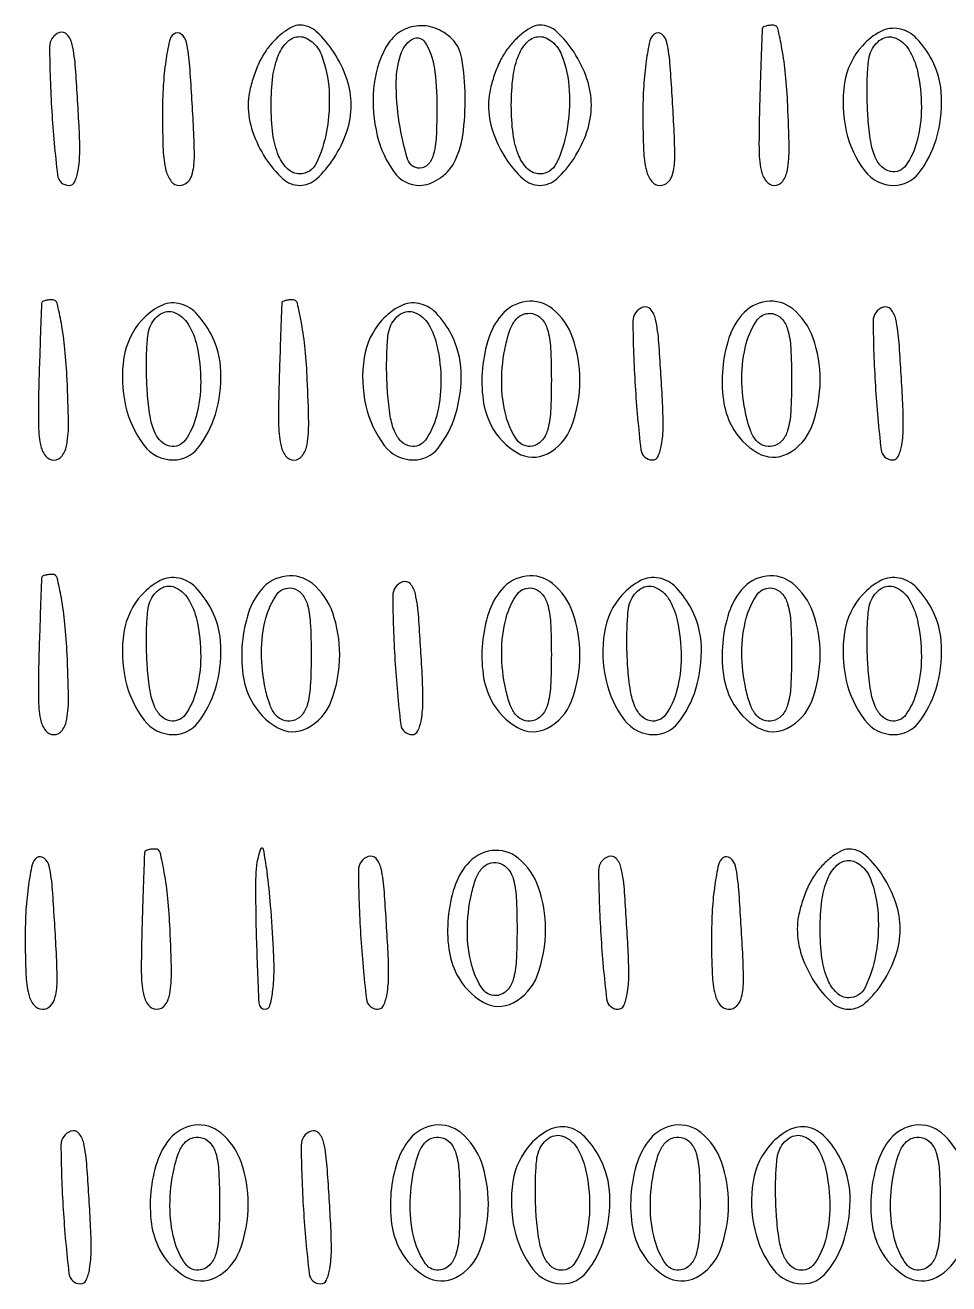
# Model space of a CAD drawing. Extents: x 3 to 461, y 1 to 447.
# Drawn here: x 86.5 to 167.3, y 1 to 111 of the extents above; entities that cross this region are included whole.
import ezdxf

# ---------------------------------------------------------------- set-up
doc = ezdxf.new("R2010")
doc.units = 0

msp = doc.modelspace()

# ---------------------------------------------------------------- linework, layer by layer
for points in [[(89.5, 110.346807, 0.322756), (88.629225, 109.118613, 0.013709), (88.826833, 103.488755, 0.013518), (89.329002, 97.895218, 0.380316), (90.335327, 96.999378, 0.293132), (90.829433, 97.315913, 0.066457), (91.135998, 98.313894, 0.040687), (91.271923, 99.928477, 0.014401), (91.211239, 102.249378, 0.003469), (90.902462, 107.233127, 0.034877), (90.614867, 109.295715, 0.129863), (90.175309, 110.168494, 0.302673)], [(99.5, 110.224355, 0.184699), (99.107947, 109.624161, 0.017745), (98.79375, 107.876306, 0.020716), (98.572865, 105.69568, 0.014882), (98.5, 103.248177, 0.009975), (98.56348, 100.066693, 0.048945), (98.809934, 98.288372, 0.111046), (99.273479, 97.344973, 0.227219), (100, 96.997555, 0.202174), (100.708203, 97.296787, 0.137198), (101.133048, 98.07564, 0.058818), (101.296213, 99.56433, 0.011652), (101.211239, 102.249378, 0.003302), (100.892537, 107.421329, 0.035821), (100.601458, 109.49047, 0.175802), (100.149353, 110.212521, 0.334226)], [(107.556704, 108.777494, 0.044665), (106.960362, 107.740155, 0.029378), (106.457282, 106.457321, 0.029541), (106.112573, 105.139961, 0.049256), (106, 104, 0.08296), (106.384051, 101.701247, 0.060137), (107.517914, 99.361199, 0.064438), (109.022747, 97.574726, 0.187674), (110.5, 97, 0.187674), (111.977253, 97.574726, 0.064438), (113.482086, 99.361199, 0.060137), (114.615949, 101.701247, 0.08296), (115, 104, 0.08296), (114.615949, 106.298753, 0.060137), (113.482086, 108.638801, 0.064438), (111.977253, 110.425274, 0.187674), (110.5, 111, 0.118749), (109.858798, 110.845537, 0.043522), (109.063438, 110.347139, 0.040112), (108.254788, 109.627905, 0.038184)], [(118.035184, 109.065741, 0.102467), (116.961603, 105.430656, 0.081153), (117.285668, 101.336995, 0.096792), (118.767299, 98.139596, 0.240451), (121, 97, 0.087112), (121.814841, 97.14305, 0.057687), (122.666888, 97.568188, 0.056109), (123.425485, 98.194495, 0.069395), (123.964816, 98.934259, 0.089), (124.755213, 101.369292, 0.037893), (124.963495, 104.803088, 0.036114), (124.675941, 108.08613, 0.157748), (123.8, 109.8, 0.10819), (122.338635, 110.736392, 0.120833), (120.679399, 110.926055, 0.123406), (119.146845, 110.32765, 0.115908)], [(128.556704, 108.777494, 0.044665), (127.960362, 107.740155, 0.029378), (127.457282, 106.457321, 0.029541), (127.112573, 105.139961, 0.049256), (127, 104, 0.08296), (127.384051, 101.701247, 0.060137), (128.517914, 99.361199, 0.064438), (130.022747, 97.574726, 0.187674), (131.5, 97, 0.187674), (132.977253, 97.574726, 0.064438), (134.482086, 99.361199, 0.060137), (135.615949, 101.701247, 0.08296), (136, 104, 0.08296), (135.615949, 106.298753, 0.060137), (134.482086, 108.638801, 0.064438), (132.977253, 110.425274, 0.187674), (131.5, 111, 0.118749), (130.858798, 110.845537, 0.043522), (130.063438, 110.347139, 0.040112), (129.254788, 109.627905, 0.038184)], [(141.5, 110.224355, 0.184699), (141.107947, 109.624161, 0.017745), (140.79375, 107.876306, 0.020716), (140.572865, 105.69568, 0.014882), (140.5, 103.248177, 0.009975), (140.56348, 100.066693, 0.048945), (140.809934, 98.288372, 0.111046), (141.273479, 97.344973, 0.227219), (142, 96.997555, 0.202174), (142.708203, 97.296787, 0.137198), (143.133048, 98.07564, 0.058818), (143.296213, 99.56433, 0.011652), (143.211239, 102.249378, 0.003302), (142.892537, 107.421329, 0.035821), (142.601458, 109.49047, 0.175802), (142.149353, 110.212521, 0.334226)], [(150.948969, 110.75, 0.041225), (150.925395, 110.552751, 0.000213), (150.854482, 108.590464, 0.000953), (150.778922, 106.355126, 0.000604), (150.698969, 103.749453, 0.008385), (150.654197, 100.223465, 0.046603), (150.837795, 98.340736, 0.113805), (151.271336, 97.361997, 0.235737), (152, 96.9972, 0.240193), (152.728644, 97.367617, 0.11645), (153.143782, 98.357314, 0.045576), (153.287215, 100.286166, 0.007631), (153.167941, 103.997747, 0.012277), (152.97449, 106.682188, 0.020043), (152.663779, 108.943088, 0.014965), (152.294937, 110.703073, 0.34652), (151.917941, 111, 0.025607), (151.562603, 110.98179, 0.037541), (151.254655, 110.926563, 0.042043), (151.026543, 110.846759, 0.241769)], [(159.688493, 109.208283, 0.146573), (158.136518, 105.949737, 0.094226), (158.281883, 101.735413, 0.106996), (159.895251, 98.268519, 0.234686), (162.448984, 97, 0.229487), (164.59742, 98.040897, 0.094441), (166.130897, 100.98537, 0.08186), (166.613628, 104.722252, 0.112064), (165.750737, 107.991142, 0.070025), (164.423297, 109.846215, 0.154137), (162.912836, 110.679258, 0.170459), (161.30555, 110.453521, 0.089746)], [(112.393011, 108.418213, -0.077848), (113.067957, 105.267426, -0.058914), (112.848321, 101.732228, -0.066921), (111.930747, 98.900765, -0.288574), (110.5, 98, -0.193661), (109.457969, 98.419329, -0.103071), (108.660311, 99.584745, -0.067458), (108.15885, 101.469182, -0.031352), (108, 104, -0.031352), (108.15885, 106.530818, -0.067458), (108.660311, 108.415255, -0.103071), (109.457969, 109.580671, -0.193661), (110.5, 110, -0.108103), (111.036953, 109.882535, -0.066431), (111.586556, 109.53535, -0.061865), (112.064978, 109.022986, -0.065386)], [(122.5, 103.916667, -0.012409), (122.432981, 101.216686, -0.055186), (122.180769, 99.652778, -0.119089), (121.714204, 98.813188, -0.209622), (121, 98.5, -0.330718), (119.93144, 99.293583, -0.035307), (119.205859, 102.498684, -0.039267), (118.943035, 106.065474, -0.090614), (119.437438, 108.697562, -0.183417), (120.423445, 109.801104, -0.387822), (121.444309, 109.528284, -0.10731), (122.255965, 107.344995, -0.035546)], [(133.393011, 108.418213, -0.077848), (134.067957, 105.267426, -0.058914), (133.848321, 101.732228, -0.066921), (132.930747, 98.900765, -0.288574), (131.5, 98, -0.193661), (130.457969, 98.419329, -0.103071), (129.660311, 99.584745, -0.067458), (129.15885, 101.469182, -0.031352), (129, 104, -0.031352), (129.15885, 106.530818, -0.067458), (129.660311, 108.415255, -0.103071), (130.457969, 109.580671, -0.193661), (131.5, 110, -0.108103), (132.036953, 109.882535, -0.066431), (132.586556, 109.53535, -0.061865), (133.064978, 109.022986, -0.065386)], [(164.5, 107, -0.054125), (164.846857, 103.802643, -0.06511), (164.454802, 100.806647, -0.088961), (163.488179, 98.740628, -0.293799), (162.158318, 98.202959, -0.150415), (161.3844, 98.611687, -0.097019), (160.813491, 99.459076, -0.060694), (160.421332, 100.832132, -0.021306), (160.186912, 102.873031, -0.013057), (160.106103, 104.642233, -0.014399), (160.121982, 106.356317, -0.013886), (160.218065, 107.813788, -0.068308), (160.405527, 108.614404, -0.156254), (161.323686, 109.758186, -0.244706), (162.551104, 109.886804, -0.164407), (163.752888, 108.871529, -0.081989)], [(87.948969, 86.75, 0.041225), (87.925395, 86.552751, 0.000213), (87.854482, 84.590464, 0.000953), (87.778922, 82.355126, 0.000604), (87.698969, 79.749453, 0.008385), (87.654197, 76.223465, 0.046603), (87.837795, 74.340736, 0.113805), (88.271336, 73.361997, 0.235737), (89, 72.9972, 0.240193), (89.728644, 73.367617, 0.11645), (90.143782, 74.357314, 0.045576), (90.287215, 76.286166, 0.007631), (90.167941, 79.997747, 0.012277), (89.97449, 82.682188, 0.020043), (89.663779, 84.943088, 0.014965), (89.294937, 86.703073, 0.34652), (88.917941, 87, 0.025607), (88.562603, 86.98179, 0.037541), (88.254655, 86.926563, 0.042043), (88.026543, 86.846759, 0.241769)], [(108.948969, 86.75, 0.041225), (108.925395, 86.552751, 0.000213), (108.854482, 84.590464, 0.000953), (108.778922, 82.355126, 0.000604), (108.698969, 79.749453, 0.008385), (108.654197, 76.223465, 0.046603), (108.837795, 74.340736, 0.113805), (109.271336, 73.361997, 0.235737), (110, 72.9972, 0.240193), (110.728644, 73.367617, 0.11645), (111.143782, 74.357314, 0.045576), (111.287215, 76.286166, 0.007631), (111.167941, 79.997747, 0.012277), (110.97449, 82.682188, 0.020043), (110.663779, 84.943088, 0.014965), (110.294937, 86.703073, 0.34652), (109.917941, 87, 0.025607), (109.562603, 86.98179, 0.037541), (109.254655, 86.926563, 0.042043), (109.026543, 86.846759, 0.241769)], [(96.688493, 85.208283, 0.146573), (95.136518, 81.949737, 0.094226), (95.281883, 77.735413, 0.106996), (96.895251, 74.268519, 0.234686), (99.448984, 73, 0.229487), (101.59742, 74.040897, 0.094441), (103.130897, 76.98537, 0.08186), (103.613628, 80.722252, 0.112064), (102.750737, 83.991142, 0.070025), (101.423297, 85.846215, 0.154137), (99.912836, 86.679258, 0.170459), (98.30555, 86.453521, 0.089746)], [(101.5, 83, -0.054125), (101.846857, 79.802643, -0.06511), (101.454802, 76.806647, -0.088961), (100.488179, 74.740628, -0.293799), (99.158318, 74.202959, -0.150415), (98.3844, 74.611687, -0.097019), (97.813491, 75.459076, -0.060694), (97.421332, 76.832132, -0.021306), (97.186912, 78.873031, -0.013057), (97.106103, 80.642233, -0.014399), (97.121982, 82.356317, -0.013886), (97.218065, 83.813788, -0.068308), (97.405527, 84.614404, -0.156254), (98.323686, 85.758186, -0.244706), (99.551104, 85.886804, -0.164407), (100.752888, 84.871529, -0.081989)], [(117.688493, 85.208283, 0.146573), (116.136518, 81.949737, 0.094226), (116.281883, 77.735413, 0.106996), (117.895251, 74.268519, 0.234686), (120.448984, 73, 0.229487), (122.59742, 74.040897, 0.094441), (124.130897, 76.98537, 0.08186), (124.613628, 80.722252, 0.112064), (123.750737, 83.991142, 0.070025), (122.423297, 85.846215, 0.154137), (120.912836, 86.679258, 0.170459), (119.30555, 86.453521, 0.089746)], [(122.5, 83, -0.054125), (122.846857, 79.802643, -0.06511), (122.454802, 76.806647, -0.088961), (121.488179, 74.740628, -0.293799), (120.158318, 74.202959, -0.150415), (119.3844, 74.611687, -0.097019), (118.813491, 75.459076, -0.060694), (118.421332, 76.832132, -0.021306), (118.186912, 78.873031, -0.013057), (118.106103, 80.642233, -0.014399), (118.121982, 82.356317, -0.013886), (118.218065, 83.813788, -0.068308), (118.405527, 84.614404, -0.156254), (119.323686, 85.758186, -0.244706), (120.551104, 85.886804, -0.164407), (121.752888, 84.871529, -0.081989)], [(128.128383, 85.654692, 0.094502), (127.029005, 83.662605, 0.056296), (126.480181, 81.001153, 0.055896), (126.537255, 78.255785, 0.087426), (127.249263, 76.008858, 0.141095), (129.527863, 73.619235, 0.256504), (132.150066, 73.549324, 0.186428), (134.262851, 75.926188, 0.089745), (135, 80, 0.083882), (134.383884, 83.646661, 0.137736), (132.606715, 86.197571, 0.207897), (130.303572, 86.856354, 0.188878)], [(132.5, 80, -0.012749), (132.428621, 77.201057, -0.057027), (132.159655, 75.585016, -0.114121), (131.64899, 74.663679, -0.163219), (130.841682, 74.208027, -0.294654), (129.507853, 74.745168, -0.089595), (128.543156, 76.814921, -0.065138), (128.157413, 79.827485, -0.053417), (128.512227, 83.055668, -0.033266), (128.910571, 84.426945, -0.089246), (129.420073, 85.30206, -0.134895), (130.06031, 85.737601, -0.130598), (130.841682, 85.791973, -0.163219), (131.64899, 85.336321, -0.114121), (132.159655, 84.414984, -0.057027), (132.428621, 82.798943, -0.012749)], [(140.5, 86.346807, 0.322756), (139.629225, 85.118613, 0.013709), (139.826833, 79.488755, 0.013518), (140.329002, 73.895218, 0.380316), (141.335327, 72.999378, 0.293132), (141.829433, 73.315913, 0.066457), (142.135998, 74.313894, 0.040687), (142.271923, 75.928477, 0.014401), (142.211239, 78.249378, 0.003469), (141.902462, 83.233127, 0.034877), (141.614867, 85.295715, 0.129863), (141.175309, 86.168494, 0.302673)], [(149.128383, 85.654692, 0.094502), (148.029005, 83.662605, 0.056296), (147.480181, 81.001153, 0.055896), (147.537255, 78.255785, 0.087426), (148.249263, 76.008858, 0.141095), (150.527863, 73.619235, 0.256504), (153.150066, 73.549324, 0.186428), (155.262851, 75.926188, 0.089745), (156, 80, 0.083882), (155.383884, 83.646661, 0.137736), (153.606715, 86.197571, 0.207897), (151.303572, 86.856354, 0.188878)], [(153.5, 80, -0.012749), (153.428621, 77.201057, -0.057027), (153.159655, 75.585016, -0.114121), (152.64899, 74.663679, -0.163219), (151.841682, 74.208027, -0.130598), (151.06031, 74.262399, -0.134895), (150.420073, 74.69794, -0.089246), (149.910571, 75.573055, -0.033266), (149.512227, 76.944332, -0.053417), (149.157413, 80.172515, -0.065138), (149.543156, 83.185079, -0.089595), (150.507853, 85.254832, -0.294654), (151.841682, 85.791973, -0.163219), (152.64899, 85.336321, -0.114121), (153.159655, 84.414984, -0.057027), (153.428621, 82.798943, -0.012749)], [(161.5, 86.346807, 0.322756), (160.629225, 85.118613, 0.013709), (160.826833, 79.488755, 0.013518), (161.329002, 73.895218, 0.380316), (162.335327, 72.999378, 0.293132), (162.829433, 73.315913, 0.066457), (163.135998, 74.313894, 0.040687), (163.271923, 75.928477, 0.014401), (163.211239, 78.249378, 0.003469), (162.902462, 83.233127, 0.034877), (162.614867, 85.295715, 0.129863), (162.175309, 86.168494, 0.302673)], [(87.948969, 62.75, 0.041225), (87.925395, 62.552751, 0.000213), (87.854482, 60.590464, 0.000953), (87.778922, 58.355126, 0.000604), (87.698969, 55.749453, 0.008385), (87.654197, 52.223465, 0.046603), (87.837795, 50.340736, 0.113805), (88.271336, 49.361997, 0.235737), (89, 48.9972, 0.240193), (89.728644, 49.367617, 0.11645), (90.143782, 50.357314, 0.045576), (90.287215, 52.286166, 0.007631), (90.167941, 55.997747, 0.012277), (89.97449, 58.682188, 0.020043), (89.663779, 60.943088, 0.014965), (89.294937, 62.703073, 0.34652), (88.917941, 63, 0.025607), (88.562603, 62.98179, 0.037541), (88.254655, 62.926563, 0.042043), (88.026543, 62.846759, 0.241769)], [(96.688493, 61.208283, 0.146573), (95.136518, 57.949737, 0.094226), (95.281883, 53.735413, 0.106996), (96.895251, 50.268519, 0.234686), (99.448984, 49, 0.229487), (101.59742, 50.040897, 0.094441), (103.130897, 52.98537, 0.08186), (103.613628, 56.722252, 0.112064), (102.750737, 59.991142, 0.070025), (101.423297, 61.846215, 0.154137), (99.912836, 62.679258, 0.170459), (98.30555, 62.453521, 0.089746)], [(107.128383, 61.654692, 0.094502), (106.029005, 59.662605, 0.056296), (105.480181, 57.001153, 0.055896), (105.537255, 54.255785, 0.087426), (106.249263, 52.008858, 0.141095), (108.527863, 49.619235, 0.256504), (111.150066, 49.549324, 0.186428), (113.262851, 51.926188, 0.089745), (114, 56, 0.083882), (113.383884, 59.646661, 0.137736), (111.606715, 62.197571, 0.207897), (109.303572, 62.856354, 0.188878)], [(128.128383, 61.654692, 0.094502), (127.029005, 59.662605, 0.056296), (126.480181, 57.001153, 0.055896), (126.537255, 54.255785, 0.087426), (127.249263, 52.008858, 0.141095), (129.527863, 49.619235, 0.256504), (132.150066, 49.549324, 0.186428), (134.262851, 51.926188, 0.089745), (135, 56, 0.083882), (134.383884, 59.646661, 0.137736), (132.606715, 62.197571, 0.207897), (130.303572, 62.856354, 0.188878)], [(138.688493, 61.208283, 0.146573), (137.136518, 57.949737, 0.094226), (137.281883, 53.735413, 0.106996), (138.895251, 50.268519, 0.234686), (141.448984, 49, 0.229487), (143.59742, 50.040897, 0.094441), (145.130897, 52.98537, 0.08186), (145.613628, 56.722252, 0.112064), (144.750737, 59.991142, 0.070025), (143.423297, 61.846215, 0.154137), (141.912836, 62.679258, 0.170459), (140.30555, 62.453521, 0.089746)], [(149.128383, 61.654692, 0.094502), (148.029005, 59.662605, 0.056296), (147.480181, 57.001153, 0.055896), (147.537255, 54.255785, 0.087426), (148.249263, 52.008858, 0.141095), (150.527863, 49.619235, 0.256504), (153.150066, 49.549324, 0.186428), (155.262851, 51.926188, 0.089745), (156, 56, 0.083882), (155.383884, 59.646661, 0.137736), (153.606715, 62.197571, 0.207897), (151.303572, 62.856354, 0.188878)], [(159.688493, 61.208283, 0.146573), (158.136518, 57.949737, 0.094226), (158.281883, 53.735413, 0.106996), (159.895251, 50.268519, 0.234686), (162.448984, 49, 0.229487), (164.59742, 50.040897, 0.094441), (166.130897, 52.98537, 0.08186), (166.613628, 56.722252, 0.112064), (165.750737, 59.991142, 0.070025), (164.423297, 61.846215, 0.154137), (162.912836, 62.679258, 0.170459), (161.30555, 62.453521, 0.089746)], [(101.5, 59, -0.054125), (101.846857, 55.802643, -0.06511), (101.454802, 52.806647, -0.088961), (100.488179, 50.740628, -0.293799), (99.158318, 50.202959, -0.150415), (98.3844, 50.611687, -0.097019), (97.813491, 51.459076, -0.060694), (97.421332, 52.832132, -0.021306), (97.186912, 54.873031, -0.013057), (97.106103, 56.642233, -0.014399), (97.121982, 58.356317, -0.013886), (97.218065, 59.813788, -0.068308), (97.405527, 60.614404, -0.156254), (98.323686, 61.758186, -0.244706), (99.551104, 61.886804, -0.164407), (100.752888, 60.871529, -0.081989)], [(111.5, 56, -0.012749), (111.428621, 53.201057, -0.057027), (111.159655, 51.585016, -0.114121), (110.64899, 50.663679, -0.163219), (109.841682, 50.208027, -0.130598), (109.06031, 50.262399, -0.134895), (108.420073, 50.69794, -0.089246), (107.910571, 51.573055, -0.033266), (107.512227, 52.944332, -0.053417), (107.157413, 56.172515, -0.065138), (107.543156, 59.185079, -0.089595), (108.507853, 61.254832, -0.294654), (109.841682, 61.791973, -0.163219), (110.64899, 61.336321, -0.114121), (111.159655, 60.414984, -0.057027), (111.428621, 58.798943, -0.012749)], [(119.5, 62.346807, 0.322756), (118.629225, 61.118613, 0.013709), (118.826833, 55.488755, 0.013518), (119.329002, 49.895218, 0.380316), (120.335327, 48.999378, 0.293132), (120.829433, 49.315913, 0.066457), (121.135998, 50.313894, 0.040687), (121.271923, 51.928477, 0.014401), (121.211239, 54.249378, 0.003469), (120.902462, 59.233127, 0.034877), (120.614867, 61.295715, 0.129863), (120.175309, 62.168494, 0.302673)], [(132.5, 56, -0.012749), (132.428621, 53.201057, -0.057027), (132.159655, 51.585016, -0.114121), (131.64899, 50.663679, -0.163219), (130.841682, 50.208027, -0.130598), (130.06031, 50.262399, -0.134895), (129.420073, 50.69794, -0.089246), (128.910571, 51.573055, -0.033266), (128.512227, 52.944332, -0.053417), (128.157413, 56.172515, -0.065138), (128.543156, 59.185079, -0.089595), (129.507853, 61.254832, -0.294654), (130.841682, 61.791973, -0.163219), (131.64899, 61.336321, -0.114121), (132.159655, 60.414984, -0.057027), (132.428621, 58.798943, -0.012749)], [(143.5, 59, -0.054125), (143.846857, 55.802643, -0.06511), (143.454802, 52.806647, -0.088961), (142.488179, 50.740628, -0.293799), (141.158318, 50.202959, -0.150415), (140.3844, 50.611687, -0.097019), (139.813491, 51.459076, -0.060694), (139.421332, 52.832132, -0.021306), (139.186912, 54.873031, -0.013057), (139.106103, 56.642233, -0.014399), (139.121982, 58.356317, -0.013886), (139.218065, 59.813788, -0.068308), (139.405527, 60.614404, -0.156254), (140.323686, 61.758186, -0.244706), (141.551104, 61.886804, -0.164407), (142.752888, 60.871529, -0.081989)], [(153.5, 56, -0.012749), (153.428621, 53.201057, -0.057027), (153.159655, 51.585016, -0.114121), (152.64899, 50.663679, -0.163219), (151.841682, 50.208027, -0.130598), (151.06031, 50.262399, -0.134895), (150.420073, 50.69794, -0.089246), (149.910571, 51.573055, -0.033266), (149.512227, 52.944332, -0.053417), (149.157413, 56.172515, -0.065138), (149.543156, 59.185079, -0.089595), (150.507853, 61.254832, -0.294654), (151.841682, 61.791973, -0.163219), (152.64899, 61.336321, -0.114121), (153.159655, 60.414984, -0.057027), (153.428621, 58.798943, -0.012749)], [(164.5, 59, -0.054125), (164.846857, 55.802643, -0.06511), (164.454802, 52.806647, -0.088961), (163.488179, 50.740628, -0.293799), (162.158318, 50.202959, -0.150415), (161.3844, 50.611687, -0.097019), (160.813491, 51.459076, -0.060694), (160.421332, 52.832132, -0.021306), (160.186912, 54.873031, -0.013057), (160.106103, 56.642233, -0.014399), (160.121982, 58.356317, -0.013886), (160.218065, 59.813788, -0.068308), (160.405527, 60.614404, -0.156254), (161.323686, 61.758186, -0.244706), (162.551104, 61.886804, -0.164407), (163.752888, 60.871529, -0.081989)], [(96.948969, 38.75, 0.041225), (96.925395, 38.552751, 0.000213), (96.854482, 36.590464, 0.000953), (96.778922, 34.355126, 0.000604), (96.698969, 31.749453, 0.008385), (96.654197, 28.223465, 0.046603), (96.837795, 26.340736, 0.113805), (97.271336, 25.361997, 0.235737), (98, 24.9972, 0.240193), (98.728644, 25.367617, 0.11645), (99.143782, 26.357314, 0.045576), (99.287215, 28.286166, 0.007631), (99.167941, 31.997747, 0.012277), (98.97449, 34.682188, 0.020043), (98.663779, 36.943088, 0.014965), (98.294937, 38.703073, 0.34652), (97.917941, 39, 0.025607), (97.562603, 38.98179, 0.037541), (97.254655, 38.926563, 0.042043), (97.026543, 38.846759, 0.241769)], [(107.085151, 39, 0.087437), (106.651789, 36.669279, 0.009757), (106.706602, 31.246725, 0.004642), (106.928602, 25.543378, 0.400147), (107.5, 24.998831, 0.336411), (107.886905, 25.292325, 0.034554), (108.13417, 26.489231, 0.030884), (108.256808, 28.168701, 0.016523), (108.211239, 30.249378, 0.005952), (107.955966, 34.062615, 0.012309), (107.647873, 37.032599, 0.015502), (107.335815, 38.978859, 0.757581)], [(125.128383, 37.654692, 0.094502), (124.029005, 35.662605, 0.056296), (123.480181, 33.001153, 0.055896), (123.537255, 30.255785, 0.087426), (124.249263, 28.008858, 0.141095), (126.527863, 25.619235, 0.256504), (129.150066, 25.549324, 0.186428), (131.262851, 27.926188, 0.089745), (132, 32, 0.083882), (131.383884, 35.646661, 0.137736), (129.606715, 38.197571, 0.207897), (127.303572, 38.856354, 0.188878)], [(155.556704, 36.777494, 0.044665), (154.960362, 35.740155, 0.029378), (154.457282, 34.457321, 0.029541), (154.112573, 33.139961, 0.049256), (154, 32, 0.08296), (154.384051, 29.701247, 0.060137), (155.517914, 27.361199, 0.064438), (157.022747, 25.574726, 0.187674), (158.5, 25, 0.187674), (159.977253, 25.574726, 0.064438), (161.482086, 27.361199, 0.060137), (162.615949, 29.701247, 0.08296), (163, 32, 0.08296), (162.615949, 34.298753, 0.060137), (161.482086, 36.638801, 0.064438), (159.977253, 38.425274, 0.187674), (158.5, 39, 0.118749), (157.858798, 38.845537, 0.043522), (157.063438, 38.347139, 0.040112), (156.254788, 37.627905, 0.038184)], [(87.5, 38.224355, 0.184699), (87.107947, 37.624161, 0.017745), (86.79375, 35.876306, 0.020716), (86.572865, 33.69568, 0.014882), (86.5, 31.248177, 0.009975), (86.56348, 28.066693, 0.048945), (86.809934, 26.288372, 0.111046), (87.273479, 25.344973, 0.227219), (88, 24.997555, 0.202174), (88.708203, 25.296787, 0.137198), (89.133048, 26.07564, 0.058818), (89.296213, 27.56433, 0.011652), (89.211239, 30.249378, 0.003302), (88.892537, 35.421329, 0.035821), (88.601458, 37.49047, 0.175802), (88.149353, 38.212521, 0.334226)], [(116.5, 38.346807, 0.322756), (115.629225, 37.118613, 0.013709), (115.826833, 31.488755, 0.013518), (116.329002, 25.895218, 0.380316), (117.335327, 24.999378, 0.293132), (117.829433, 25.315913, 0.066457), (118.135998, 26.313894, 0.040687), (118.271923, 27.928477, 0.014401), (118.211239, 30.249378, 0.003469), (117.902462, 35.233127, 0.034877), (117.614867, 37.295715, 0.129863), (117.175309, 38.168494, 0.302673)], [(129.5, 32, -0.012749), (129.428621, 29.201057, -0.057027), (129.159655, 27.585016, -0.114121), (128.64899, 26.663679, -0.163219), (127.841682, 26.208027, -0.294654), (126.507853, 26.745168, -0.089595), (125.543156, 28.814921, -0.065138), (125.157413, 31.827485, -0.053417), (125.512227, 35.055668, -0.033266), (125.910571, 36.426945, -0.089246), (126.420073, 37.30206, -0.134895), (127.06031, 37.737601, -0.130598), (127.841682, 37.791973, -0.163219), (128.64899, 37.336321, -0.114121), (129.159655, 36.414984, -0.057027), (129.428621, 34.798943, -0.012749)], [(137.5, 38.346807, 0.322756), (136.629225, 37.118613, 0.013709), (136.826833, 31.488755, 0.013518), (137.329002, 25.895218, 0.380316), (138.335327, 24.999378, 0.293132), (138.829433, 25.315913, 0.066457), (139.135998, 26.313894, 0.040687), (139.271923, 27.928477, 0.014401), (139.211239, 30.249378, 0.003469), (138.902462, 35.233127, 0.034877), (138.614867, 37.295715, 0.129863), (138.175309, 38.168494, 0.302673)], [(147.5, 38.224355, 0.184699), (147.107947, 37.624161, 0.017745), (146.79375, 35.876306, 0.020716), (146.572865, 33.69568, 0.014882), (146.5, 31.248177, 0.009975), (146.56348, 28.066693, 0.048945), (146.809934, 26.288372, 0.111046), (147.273479, 25.344973, 0.227219), (148, 24.997555, 0.202174), (148.708203, 25.296787, 0.137198), (149.133048, 26.07564, 0.058818), (149.296213, 27.56433, 0.011652), (149.211239, 30.249378, 0.003302), (148.892537, 35.421329, 0.035821), (148.601458, 37.49047, 0.175802), (148.149353, 38.212521, 0.334226)], [(160.393011, 36.418213, -0.077848), (161.067957, 33.267426, -0.058914), (160.848321, 29.732228, -0.066921), (159.930747, 26.900765, -0.288574), (158.5, 26, -0.193661), (157.457969, 26.419329, -0.103071), (156.660311, 27.584745, -0.067458), (156.15885, 29.469182, -0.031352), (156, 32, -0.031352), (156.15885, 34.530818, -0.067458), (156.660311, 36.415255, -0.103071), (157.457969, 37.580671, -0.193661), (158.5, 38, -0.108103), (159.036953, 37.882535, -0.066431), (159.586556, 37.53535, -0.061865), (160.064978, 37.022986, -0.065386)], [(90.5, 14.346807, 0.322756), (89.629225, 13.118613, 0.013709), (89.826833, 7.488755, 0.013518), (90.329002, 1.895218, 0.380316), (91.335327, 0.999378, 0.293132), (91.829433, 1.315913, 0.066457), (92.135998, 2.313894, 0.040687), (92.271923, 3.928477, 0.014401), (92.211239, 6.249378, 0.003469), (91.902462, 11.233127, 0.034877), (91.614867, 13.295715, 0.129863), (91.175309, 14.168494, 0.302673)], [(99.128383, 13.654692, 0.094502), (98.029005, 11.662605, 0.056296), (97.480181, 9.001153, 0.055896), (97.537255, 6.255785, 0.087426), (98.249263, 4.008858, 0.141095), (100.527863, 1.619235, 0.256504), (103.150066, 1.549324, 0.186428), (105.262851, 3.926188, 0.089745), (106, 8, 0.083882), (105.383884, 11.646661, 0.137736), (103.606715, 14.197571, 0.207897), (101.303572, 14.856354, 0.188878)], [(111.5, 14.346807, 0.322756), (110.629225, 13.118613, 0.013709), (110.826833, 7.488755, 0.013518), (111.329002, 1.895218, 0.380316), (112.335327, 0.999378, 0.293132), (112.829433, 1.315913, 0.066457), (113.135998, 2.313894, 0.040687), (113.271923, 3.928477, 0.014401), (113.211239, 6.249378, 0.003469), (112.902462, 11.233127, 0.034877), (112.614867, 13.295715, 0.129863), (112.175309, 14.168494, 0.302673)], [(120.128383, 13.654692, 0.094502), (119.029005, 11.662605, 0.056296), (118.480181, 9.001153, 0.055896), (118.537255, 6.255785, 0.087426), (119.249263, 4.008858, 0.141095), (121.527863, 1.619235, 0.256504), (124.150066, 1.549324, 0.186428), (126.262851, 3.926188, 0.089745), (127, 8, 0.083882), (126.383884, 11.646661, 0.137736), (124.606715, 14.197571, 0.207897), (122.303572, 14.856354, 0.188878)], [(130.688493, 13.208283, 0.146573), (129.136518, 9.949737, 0.094226), (129.281883, 5.735413, 0.106996), (130.895251, 2.268519, 0.234686), (133.448984, 1, 0.229487), (135.59742, 2.040897, 0.094441), (137.130897, 4.98537, 0.08186), (137.613628, 8.722252, 0.112064), (136.750737, 11.991142, 0.070025), (135.423297, 13.846215, 0.154137), (133.912836, 14.679258, 0.170459), (132.30555, 14.453521, 0.089746)], [(141.128383, 13.654692, 0.094502), (140.029005, 11.662605, 0.056296), (139.480181, 9.001153, 0.055896), (139.537255, 6.255785, 0.087426), (140.249263, 4.008858, 0.141095), (142.527863, 1.619235, 0.256504), (145.150066, 1.549324, 0.186428), (147.262851, 3.926188, 0.089745), (148, 8, 0.083882), (147.383884, 11.646661, 0.137736), (145.606715, 14.197571, 0.207897), (143.303572, 14.856354, 0.188878)], [(151.688493, 13.208283, 0.146573), (150.136518, 9.949737, 0.094226), (150.281883, 5.735413, 0.106996), (151.895251, 2.268519, 0.234686), (154.448984, 1, 0.229487), (156.59742, 2.040897, 0.094441), (158.130897, 4.98537, 0.08186), (158.613628, 8.722252, 0.112064), (157.750737, 11.991142, 0.070025), (156.423297, 13.846215, 0.154137), (154.912836, 14.679258, 0.170459), (153.30555, 14.453521, 0.089746)], [(162.128383, 13.654692, 0.094502), (161.029005, 11.662605, 0.056296), (160.480181, 9.001153, 0.055896), (160.537255, 6.255785, 0.087426), (161.249263, 4.008858, 0.141095), (163.527863, 1.619235, 0.256504), (166.150066, 1.549324, 0.186428), (168.262851, 3.926188, 0.089745), (169, 8, 0.083882), (168.383884, 11.646661, 0.137736), (166.606715, 14.197571, 0.207897), (164.303572, 14.856354, 0.188878)], [(103.5, 8, -0.012749), (103.428621, 5.201057, -0.057027), (103.159655, 3.585016, -0.114121), (102.64899, 2.663679, -0.163219), (101.841682, 2.208027, -0.294654), (100.507853, 2.745168, -0.089595), (99.543156, 4.814921, -0.065138), (99.157413, 7.827485, -0.053417), (99.512227, 11.055668, -0.033266), (99.910571, 12.426945, -0.089246), (100.420073, 13.30206, -0.134895), (101.06031, 13.737601, -0.130598), (101.841682, 13.791973, -0.163219), (102.64899, 13.336321, -0.114121), (103.159655, 12.414984, -0.057027), (103.428621, 10.798943, -0.012749)], [(124.5, 8, -0.012749), (124.428621, 5.201057, -0.057027), (124.159655, 3.585016, -0.114121), (123.64899, 2.663679, -0.163219), (122.841682, 2.208027, -0.294654), (121.507853, 2.745168, -0.089595), (120.543156, 4.814921, -0.065138), (120.157413, 7.827485, -0.053417), (120.512227, 11.055668, -0.033266), (120.910571, 12.426945, -0.089246), (121.420073, 13.30206, -0.134895), (122.06031, 13.737601, -0.130598), (122.841682, 13.791973, -0.163219), (123.64899, 13.336321, -0.114121), (124.159655, 12.414984, -0.057027), (124.428621, 10.798943, -0.012749)], [(135.5, 11, -0.054125), (135.846857, 7.802643, -0.06511), (135.454802, 4.806647, -0.088961), (134.488179, 2.740628, -0.293799), (133.158318, 2.202959, -0.150415), (132.3844, 2.611687, -0.097019), (131.813491, 3.459076, -0.060694), (131.421332, 4.832132, -0.021306), (131.186912, 6.873031, -0.013057), (131.106103, 8.642233, -0.014399), (131.121982, 10.356317, -0.013886), (131.218065, 11.813788, -0.068308), (131.405527, 12.614404, -0.156254), (132.323686, 13.758186, -0.244706), (133.551104, 13.886804, -0.164407), (134.752888, 12.871529, -0.081989)], [(145.5, 8, -0.012749), (145.428621, 5.201057, -0.057027), (145.159655, 3.585016, -0.114121), (144.64899, 2.663679, -0.163219), (143.841682, 2.208027, -0.294654), (142.507853, 2.745168, -0.089595), (141.543156, 4.814921, -0.065138), (141.157413, 7.827485, -0.053417), (141.512227, 11.055668, -0.033266), (141.910571, 12.426945, -0.089246), (142.420073, 13.30206, -0.134895), (143.06031, 13.737601, -0.130598), (143.841682, 13.791973, -0.163219), (144.64899, 13.336321, -0.114121), (145.159655, 12.414984, -0.057027), (145.428621, 10.798943, -0.012749)], [(156.5, 11, -0.054125), (156.846857, 7.802643, -0.06511), (156.454802, 4.806647, -0.088961), (155.488179, 2.740628, -0.293799), (154.158318, 2.202959, -0.150415), (153.3844, 2.611687, -0.097019), (152.813491, 3.459076, -0.060694), (152.421332, 4.832132, -0.021306), (152.186912, 6.873031, -0.013057), (152.106103, 8.642233, -0.014399), (152.121982, 10.356317, -0.013886), (152.218065, 11.813788, -0.068308), (152.405527, 12.614404, -0.156254), (153.323686, 13.758186, -0.244706), (154.551104, 13.886804, -0.164407), (155.752888, 12.871529, -0.081989)], [(166.5, 8, -0.012749), (166.428621, 5.201057, -0.057027), (166.159655, 3.585016, -0.114121), (165.64899, 2.663679, -0.163219), (164.841682, 2.208027, -0.294654), (163.507853, 2.745168, -0.089595), (162.543156, 4.814921, -0.065138), (162.157413, 7.827485, -0.053417), (162.512227, 11.055668, -0.033266), (162.910571, 12.426945, -0.089246), (163.420073, 13.30206, -0.134895), (164.06031, 13.737601, -0.130598), (164.841682, 13.791973, -0.163219), (165.64899, 13.336321, -0.114121), (166.159655, 12.414984, -0.057027), (166.428621, 10.798943, -0.012749)]]:
    msp.add_lwpolyline(points, format="xyb", close=True)

doc.saveas('drawing.dxf')
